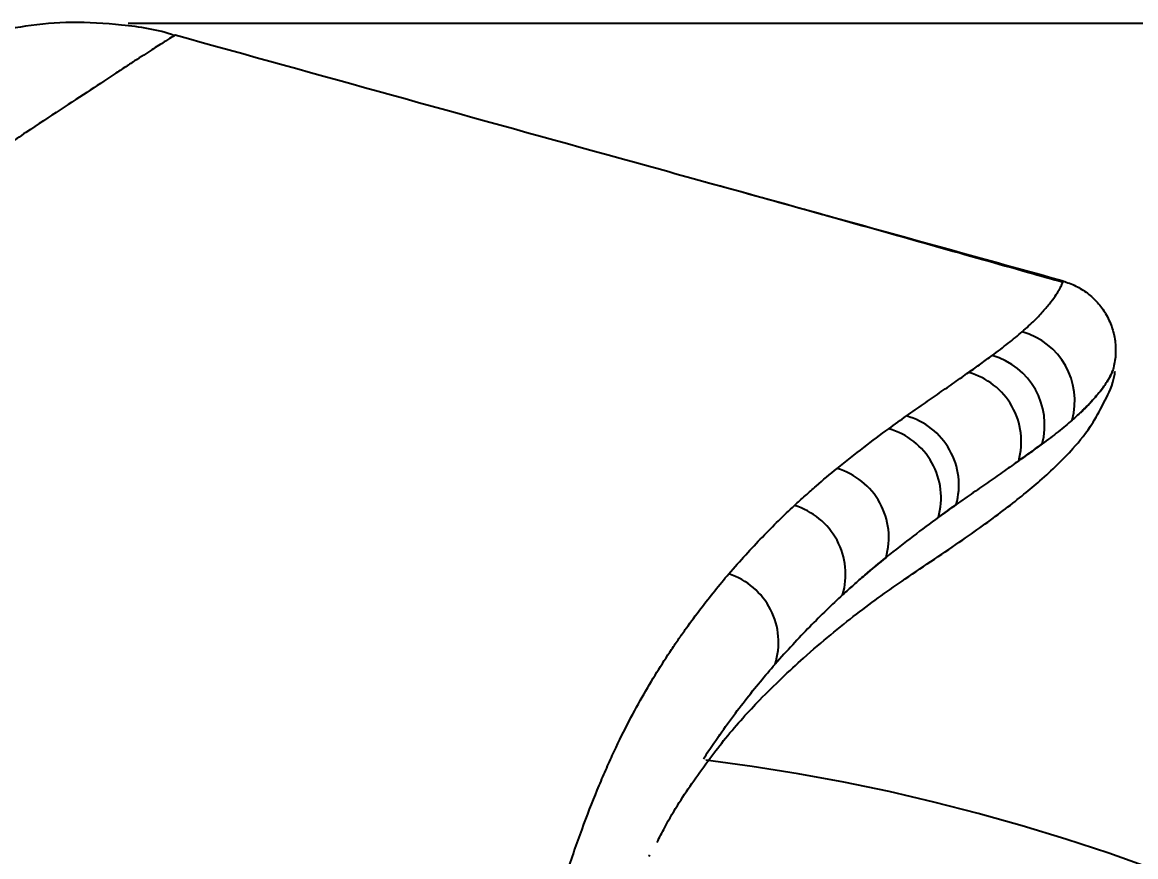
# Model space of a CAD drawing. Extents: x 86520 to 160660, y -2551 to 2752.
# Drawn here: x 90861.71 to 90877.22, y 1662.57 to 1674.19 of the extents above; entities that cross this region are included whole.
import ezdxf

# ---------------------------------------------------------------- set-up
doc = ezdxf.new("R2010")
doc.units = 0
doc.header["$LTSCALE"] = 10
doc.header["$MEASUREMENT"] = 0
doc.layers.get('DEFPOINTS').update_dxf_attribs({"linetype": 'CONTINUOUS'})
doc.layers.add('1', color=7, linetype='CONTINUOUS')
doc.dimstyles.new('경보기_스탈', dxfattribs={"dimtxt": 3.15, "dimasz": 2.5, "dimexe": 1, "dimexo": 1, "dimgap": 1, "dimtad": 1, "dimtoh": 1, "dimdec": 3, "dimzin": 1, "dimtxsty": 'STANDARD', "dimcen": 0, "dimclrd": 2, "dimclre": 2, "dimclrt": 4, "dimazin": 3, "dimtp": 0.1, "dimtm": 0.1, "dimtfac": 1, "dimtdec": 3, "dimtmove": 0, "dimatfit": 3})

# ---------------------------------------------------------------- blocks, each defined once
blk = doc.blocks.new('*D454')
at = {"layer": '1', "color": 1, "linetype": 'CONTINUOUS'}
for p, q in [((90863.189, 1674.182), (90972.878, 1674.182)), ((90967.878, 1659.182), (90967.878, 1563.79)), ((90876.827, 1548.79), (90972.878, 1548.79))]:
    blk.add_line(p, q, dxfattribs=at)
for points in [[(90965.378, 1659.182), (90970.378, 1659.182), (90967.878, 1674.182)], [(90965.378, 1563.79), (90970.378, 1563.79), (90967.878, 1548.79)]]:
    blk.add_solid(points, dxfattribs=at)
at = {"layer": 'DEFPOINTS', "color": 0, "linetype": 'CONTINUOUS'}
for p in [(90862.189, 1674.182), (90875.827, 1548.79), (90967.878, 1548.79)]:
    blk.add_point(p, dxfattribs=at)
at = {"layer": '1', "color": 2, "linetype": 'CONTINUOUS', "insert": (90955.378, 1615.618), "char_height": 15, "attachment_point": 5, "rotation": 90}
blk.add_mtext('125', dxfattribs=at)

msp = doc.modelspace()

# ---------------------------------------------------------------- linework, layer by layer
at = {"layer": '1', "color": 7, "linetype": 'CONTINUOUS'}
msp.add_line((90876.9038, 1669.3433), (90876.9059, 1669.3517), dxfattribs=at)
msp.add_arc((90867.7519, 1636.1312), 28, 0.98986, 82.8529, dxfattribs=at)
for centre, major_axis, ratio, start_param, end_param in [((90875.373, 1668.9173), (-0.6564, 0.7544), 0.999225, 3.7261184, 5.2968662), ((90874.9546, 1668.5855), (-0.5945, 0.8041), 0.998761, 3.8055581, 5.3763524), ((90874.6291, 1668.3515), (-0.5782, 0.8159), 0.998298, 3.8252959, 5.3960951), ((90873.7609, 1667.7458), (-0.5757, 0.8176), 0.997268, 3.82547, 5.3962966), ((90873.513, 1667.5688), (-0.5866, 0.8099), 0.996927, 3.8104993, 5.3813399), ((90872.7858, 1667.0174), (-0.6239, 0.7815), 0.995725, 3.7561008, 5.3269986), ((90872.1848, 1666.5056), (0.6727, -0.7399), 0.99454, 0.5408783, 2.1118298), ((90871.2513, 1665.5619), (0.7479, -0.6638), 0.991747, 0.4123901, 1.983421)]:
    msp.add_ellipse(centre, major_axis=major_axis, ratio=ratio, start_param=start_param, end_param=end_param, dxfattribs=at)
for points, knots in [([(90863.8372, 1674.0056), (90863.8371, 1674.0056), (90863.6015, 1674.0924), (90863.1154, 1674.1603), (90862.4192, 1674.2067), (90861.7783, 1674.1518), (90861.2169, 1674.034), (90860.8209, 1673.9107), (90860.6221, 1673.8258), (90860.5749, 1673.8046)], [0, 0, 0, 0, 0.0001396, 0.2260002, 0.4359739, 0.6287831, 0.8022187, 0.9526608, 1, 1, 1, 1]), ([(90863.8421, 1674.0118), (90863.8421, 1674.0118), (90863.8389, 1674.0103), (90863.8271, 1674.0035), (90863.8185, 1673.9984), (90863.7847, 1673.9777), (90863.7515, 1673.9568), (90863.6632, 1673.9008), (90863.6083, 1673.8656), (90863.5096, 1673.8021), (90863.474, 1673.7792), (90863.3973, 1673.7298), (90863.3563, 1673.7033), (90863.2688, 1673.6467), (90863.2224, 1673.6165), (90863.1246, 1673.5524), (90863.073, 1673.5185), (90862.9105, 1673.4115), (90862.7914, 1673.3332), (90862.5318, 1673.1635), (90862.3913, 1673.0723), (90862.092, 1672.875), (90861.9331, 1672.7691), (90861.6816, 1672.6014), (90861.5955, 1672.544), (90861.4195, 1672.4258), (90861.3296, 1672.3651), (90861.0545, 1672.1777), (90860.8635, 1672.0457), (90860.5638, 1671.8347), (90860.4617, 1671.7622), (90860.2528, 1671.6123), (90860.146, 1671.5348), (90859.927, 1671.3744), (90859.815, 1671.2914), (90859.5851, 1671.1189), (90859.4672, 1671.0295), (90859.2242, 1670.8428), (90859.0992, 1670.7456), (90858.9056, 1670.5929), (90858.8401, 1670.5408), (90858.7068, 1670.4342), (90858.639, 1670.3795), (90858.4312, 1670.2111), (90858.287, 1670.093), (90858.0608, 1669.9044), (90857.9837, 1669.8397), (90857.8653, 1669.7395), (90857.8254, 1669.7056), (90857.7446, 1669.6365), (90857.7036, 1669.6013), (90857.4945, 1669.4216), (90857.3143, 1669.2659), (90857, 1669.0025), (90856.8879, 1668.9097), (90856.6444, 1668.7121), (90856.513, 1668.6073), (90856.2258, 1668.3834), (90856.07, 1668.2644), (90855.7287, 1668.0106), (90855.5432, 1667.8759), (90855.2897, 1667.6969), (90855.2379, 1667.6605), (90855.1321, 1667.5867), (90855.0781, 1667.5493), (90854.9123, 1667.4355), (90854.5662, 1667.2018), (90854.1795, 1666.9516), (90853.838, 1666.7352), (90853.7687, 1666.6915), (90853.6283, 1666.6034), (90853.5572, 1666.559), (90853.3413, 1666.4247), (90853.1943, 1666.334), (90852.745, 1666.058), (90852.4344, 1665.869), (90851.9539, 1665.5787), (90851.7912, 1665.4808), (90851.4615, 1665.2827), (90851.2944, 1665.1826), (90850.956, 1664.98), (90850.7848, 1664.8775), (90850.525, 1664.7221), (90850.4378, 1664.67), (90850.2626, 1664.5654), (90849.8223, 1664.3024), (90849.3704, 1664.0332), (90848.6324, 1663.595), (90848.2559, 1663.3722), (90847.4886, 1662.9188), (90847.0979, 1662.6883), (90846.501, 1662.3365), (90846.3003, 1662.2183), (90845.8954, 1661.9794), (90845.6912, 1661.8588), (90845.2784, 1661.6154), (90845.0697, 1661.4927), (90844.6473, 1661.2456), (90844.2197, 1660.9967), (90843.781, 1660.7448), (90843.3366, 1660.4918), (90843.1116, 1660.3645), (90842.429, 1659.9797), (90841.9634, 1659.7193), (90841.248, 1659.3204), (90841.0067, 1659.1861), (90840.518, 1658.9143), (90840.2706, 1658.7768), (90839.8946, 1658.5677), (90839.7685, 1658.4975), (90839.5142, 1658.3564), (90839.1298, 1658.1437), (90838.7363, 1657.9279), (90838.3364, 1657.7102), (90838.1349, 1657.6009), (90837.9311, 1657.4908), (90837.7946, 1657.4173), (90837.7262, 1657.3804), (90837.3831, 1657.1962), (90836.8286, 1656.9004), (90836.2632, 1656.6031), (90835.6924, 1656.305), (90835.4043, 1656.1555), (90834.5318, 1655.7071), (90833.939, 1655.408), (90832.7341, 1654.8095), (90832.1219, 1654.5102), (90831.1909, 1654.0609), (90830.8784, 1653.9111), (90830.2495, 1653.6114), (90828.6675, 1652.8613), (90827.0394, 1652.1066), (90825.3799, 1651.3486), (90825.0464, 1651.1968), (90824.3766, 1650.8928), (90824.0402, 1650.7404), (90823.027, 1650.2826), (90822.3459, 1649.9762), (90821.3165, 1649.5145), (90820.7998, 1649.2831), (90820.2803, 1649.0509), (90819.9334, 1648.8958), (90819.7596, 1648.8183), (90819.4115, 1648.6627), (90819.2372, 1648.5847), (90818.8881, 1648.4283), (90818.7134, 1648.35), (90818.1892, 1648.1148), (90817.8394, 1647.9577), (90816.789, 1647.4857), (90816.0873, 1647.1703), (90815.0318, 1646.6971), (90814.6796, 1646.5394), (90814.1504, 1646.3029), (90813.9739, 1646.224), (90813.6205, 1646.067), (90813.4435, 1645.9887), (90812.9122, 1645.7542), (90812.5573, 1645.5986), (90811.8465, 1645.2879), (90811.4906, 1645.1329), (90810.778, 1644.8232), (90810.4213, 1644.6684), (90809.7073, 1644.3589), (90809.35, 1644.204), (90808.6349, 1643.8938), (90808.2771, 1643.7385), (90807.5614, 1643.4264), (90807.2034, 1643.2697), (90806.4868, 1642.9559), (90806.1282, 1642.7988), (90805.4097, 1642.4852), (90805.0499, 1642.3288), (90804.3286, 1642.0177), (90803.9671, 1641.8631), (90803.2421, 1641.5565), (90802.8787, 1641.4045), (90802.3322, 1641.1786), (90802.1498, 1641.1037), (90801.7849, 1640.954), (90801.2371, 1640.7298), (90800.6884, 1640.5062), (90799.5898, 1640.06), (90798.856, 1639.7637), (90797.7531, 1639.3211), (90797.3851, 1639.1739), (90796.6484, 1638.8803), (90796.2796, 1638.7338), (90795.1722, 1638.2956), (90794.432, 1638.0059), (90792.948, 1637.4311), (90792.2043, 1637.1459), (90791.0864, 1636.7214), (90790.7134, 1636.5804), (90789.9668, 1636.2993), (90789.5931, 1636.1593), (90788.4713, 1635.7401), (90787.7225, 1635.462), (90786.2228, 1634.9082), (90785.4721, 1634.6324), (90783.969, 1634.0832), (90783.2165, 1633.8097), (90781.7101, 1633.2651), (90780.956, 1632.9941), (90779.4464, 1632.454), (90778.6909, 1632.185), (90777.1785, 1631.6489), (90776.4216, 1631.3817), (90775.285, 1630.9834), (90774.906, 1630.8511), (90774.1476, 1630.5877), (90773.7682, 1630.4566), (90773.0091, 1630.1956), (90772.6293, 1630.0656), (90771.8697, 1629.8062), (90771.4899, 1629.6767), (90770.3501, 1629.2888), (90769.59, 1629.0311), (90768.0689, 1628.5183), (90767.308, 1628.2633), (90765.785, 1627.7568), (90765.023, 1627.5053), (90763.4981, 1627.0052), (90762.7352, 1626.7566), (90761.2085, 1626.2622), (90760.4448, 1626.0164), (90758.1521, 1625.2836), (90756.6218, 1624.8012), (90753.5577, 1623.8479), (90752.0239, 1623.3769), (90748.9531, 1622.4458), (90747.416, 1621.9855), (90744.3387, 1621.0756), (90742.7985, 1620.6258), (90740.4863, 1619.9573), (90739.7152, 1619.7354), (90738.1723, 1619.2946), (90737.4004, 1619.0757), (90735.8554, 1618.6413), (90735.0824, 1618.426), (90733.535, 1617.9998), (90732.7606, 1617.789), (90731.2103, 1617.3723), (90730.4344, 1617.1662), (90729.2697, 1616.8602), (90728.8813, 1616.7587), (90728.2985, 1616.6071), (90728.1042, 1616.5566), (90727.8127, 1616.4812), (90727.667, 1616.4435), (90727.4969, 1616.3996), (90727.424, 1616.3808), (90727.3754, 1616.3683), (90727.3511, 1616.362), (90727.3268, 1616.3558)], [0, 0, 0, 0, 0.015625, 0.015625, 0.03125, 0.03125, 0.0625, 0.0625, 0.09375, 0.09375, 0.109375, 0.109375, 0.125, 0.125, 0.140625, 0.140625, 0.15625, 0.15625, 0.1875, 0.1875, 0.21875, 0.21875, 0.25, 0.25, 0.265625, 0.265625, 0.28125, 0.28125, 0.3125, 0.3125, 0.328125, 0.328125, 0.34375, 0.34375, 0.359375, 0.359375, 0.375, 0.375, 0.390625, 0.390625, 0.3984375, 0.3984375, 0.40625, 0.40625, 0.421875, 0.421875, 0.4296875, 0.4296875, 0.4335938, 0.4335938, 0.4375, 0.4375, 0.453125, 0.453125, 0.4609375, 0.4609375, 0.46875, 0.46875, 0.4765625, 0.4765625, 0.484375, 0.484375, 0.4863281, 0.4863281, 0.4882813, 0.4882813, 0.4921875, 0.5, 0.5, 0.5019531, 0.5019531, 0.5039063, 0.5039063, 0.5078125, 0.5078125, 0.515625, 0.515625, 0.5195313, 0.5195313, 0.5234375, 0.5234375, 0.5273438, 0.5273438, 0.5292969, 0.5292969, 0.53125, 0.5390625, 0.5390625, 0.546875, 0.546875, 0.5546875, 0.5546875, 0.5585938, 0.5585938, 0.5625, 0.5625, 0.5664063, 0.5664063, 0.5703125, 0.5742188, 0.5742188, 0.578125, 0.578125, 0.5859375, 0.5859375, 0.5898438, 0.5898438, 0.59375, 0.59375, 0.5957031, 0.5957031, 0.5976563, 0.6015625, 0.6015625, 0.6035156, 0.6044922, 0.6044922, 0.6054688, 0.6054688, 0.609375, 0.6132813, 0.6132813, 0.6171875, 0.6171875, 0.625, 0.625, 0.6328125, 0.6328125, 0.6367188, 0.6367188, 0.640625, 0.65625, 0.65625, 0.6601563, 0.6601563, 0.6640625, 0.6640625, 0.671875, 0.671875, 0.6757813, 0.6777344, 0.6777344, 0.6796875, 0.6796875, 0.6816406, 0.6816406, 0.6835938, 0.6835938, 0.6875, 0.6875, 0.6953125, 0.6953125, 0.6992188, 0.6992188, 0.7011719, 0.7011719, 0.703125, 0.703125, 0.7070313, 0.7070313, 0.7109375, 0.7109375, 0.7148438, 0.7148438, 0.71875, 0.71875, 0.7226563, 0.7226563, 0.7265625, 0.7265625, 0.7304688, 0.7304688, 0.734375, 0.734375, 0.7382813, 0.7382813, 0.7421875, 0.7421875, 0.7441406, 0.7441406, 0.7460938, 0.75, 0.75, 0.7578125, 0.7578125, 0.7617188, 0.7617188, 0.765625, 0.765625, 0.7734375, 0.7734375, 0.78125, 0.78125, 0.7851563, 0.7851563, 0.7890625, 0.7890625, 0.796875, 0.796875, 0.8046875, 0.8046875, 0.8125, 0.8125, 0.8203125, 0.8203125, 0.828125, 0.828125, 0.8359375, 0.8359375, 0.8398438, 0.8398438, 0.84375, 0.84375, 0.8476563, 0.8476563, 0.8515625, 0.8515625, 0.859375, 0.859375, 0.8671875, 0.8671875, 0.875, 0.875, 0.8828125, 0.8828125, 0.890625, 0.890625, 0.90625, 0.90625, 0.921875, 0.921875, 0.9375, 0.9375, 0.953125, 0.953125, 0.9609375, 0.9609375, 0.96875, 0.96875, 0.9765625, 0.9765625, 0.984375, 0.984375, 0.9921875, 0.9921875, 0.9960938, 0.9960938, 0.9980469, 0.9980469, 0.9990234, 0.9995117, 0.9997559, 0.9997559, 1, 1, 1, 1]), ([(90871.2265, 1671.9661), (90870.7755, 1672.0911), (90868.314, 1672.773), (90865.8526, 1673.4549), (90863.8421, 1674.0118)], [0, 0, 0, 0, 0.1832201, 1, 1, 1, 1]), ([(90876.1992, 1670.5719), (90876.0357, 1670.6178), (90875.6283, 1670.7323), (90874.8128, 1670.9626), (90873.789, 1671.2517), (90872.5557, 1671.5971), (90871.7859, 1671.8114), (90871.2315, 1671.9648), (90871.2265, 1671.9661)], [0, 0, 0, 0, 0.0721154, 0.1886456, 0.4579392, 0.7419345, 0.9976871, 1, 1, 1, 1]), ([(90875.6395, 1669.8806), (90875.7031, 1669.9361), (90875.7607, 1669.9895), (90875.8371, 1670.0649), (90875.8608, 1670.0892), (90875.9045, 1670.136), (90875.9246, 1670.1584), (90875.9622, 1670.2014), (90875.9796, 1670.222), (90876.0123, 1670.2615), (90876.0275, 1670.2805), (90876.0703, 1670.3352), (90876.0947, 1670.3686), (90876.1252, 1670.4137), (90876.1343, 1670.4279), (90876.1504, 1670.4545), (90876.1574, 1670.467), (90876.1763, 1670.5017), (90876.186, 1670.5212), (90876.1993, 1670.5509), (90876.2034, 1670.562), (90876.2059, 1670.57)], [0, 0, 0, 0, 0.145333, 0.145333, 0.2179996, 0.2179996, 0.2906661, 0.2906661, 0.3633326, 0.3633326, 0.4359991, 0.4359991, 0.5813322, 0.5813322, 0.6539987, 0.6539987, 0.7266652, 0.7266652, 0.8719982, 0.8719982, 1, 1, 1, 1]), ([(90876.2059, 1670.57), (90876.2063, 1670.5711), (90876.2066, 1670.5722), (90876.2093, 1670.5814), (90876.2096, 1670.5857), (90876.2096, 1670.5857)], [0, 0, 0, 0, 0.1065432, 0.1065432, 1, 1, 1, 1]), ([(90876.2096, 1670.5857), (90876.2709, 1670.5687), (90876.3306, 1670.5458), (90876.4446, 1670.4892), (90876.4988, 1670.4554), (90876.6, 1670.3782), (90876.6469, 1670.3348), (90876.7315, 1670.2398), (90876.7693, 1670.1883), (90876.8019, 1670.1336)], [0, 0, 0, 0, 0.25, 0.25, 0.5, 0.5, 0.75, 0.75, 1, 1, 1, 1]), ([(90876.8019, 1670.1336), (90876.8363, 1670.0758), (90876.8648, 1670.0145), (90876.9091, 1669.8874), (90876.9248, 1669.8217), (90876.9427, 1669.6883), (90876.9449, 1669.6207), (90876.9357, 1669.4865), (90876.9243, 1669.4198), (90876.9064, 1669.355)], [0, 0, 0, 0, 0.25, 0.25, 0.5, 0.5, 0.75, 0.75, 1, 1, 1, 1]), ([(90875.2207, 1669.5486), (90875.2609, 1669.5783), (90875.2995, 1669.6073), (90875.3742, 1669.6642), (90875.4104, 1669.6922), (90875.5151, 1669.775), (90875.5799, 1669.8288), (90875.6395, 1669.8806)], [0, 0, 0, 0, 0.25, 0.25, 0.5, 0.5, 1, 1, 1, 1]), ([(90874.8953, 1669.3144), (90874.9539, 1669.356), (90875.0107, 1669.3965), (90875.1194, 1669.4745), (90875.1713, 1669.5121), (90875.2207, 1669.5486)], [0, 0, 0, 0, 0.5, 0.5, 1, 1, 1, 1]), ([(90870.5556, 1662.7661), (90870.5909, 1662.8383), (90870.7602, 1663.1716), (90871.0849, 1663.6634), (90871.5334, 1664.2667), (90872.0278, 1664.8088), (90872.6711, 1665.4161), (90873.3475, 1665.9705), (90874.0688, 1666.4851), (90874.7863, 1666.9539), (90875.4443, 1667.4354), (90875.9356, 1667.8347), (90876.3051, 1668.1951), (90876.5922, 1668.5383), (90876.7845, 1668.9004), (90876.9053, 1669.1343), (90876.9338, 1669.3193), (90876.9359, 1669.3332)], [0, 0, 0, 0, 0.0109375, 0.0524364, 0.0991911, 0.1519643, 0.219084, 0.3079282, 0.3981367, 0.5113006, 0.6065162, 0.7062385, 0.8263646, 0.9075514, 0.9557312, 0.9967376, 1, 1, 1, 1]), ([(90874.0291, 1668.7075), (90874.0695, 1668.7361), (90874.1093, 1668.7642), (90874.1881, 1668.8193), (90874.227, 1668.8463), (90874.3416, 1668.9262), (90874.4156, 1668.9777), (90874.5595, 1669.078), (90874.6295, 1669.1267), (90874.7655, 1669.2223), (90874.8315, 1669.269), (90874.8953, 1669.3144)], [0, 0, 0, 0, 0.125, 0.125, 0.25, 0.25, 0.5, 0.5, 0.75, 0.75, 1, 1, 1, 1]), ([(90876.9064, 1669.355), (90876.9063, 1669.355), (90876.9062, 1669.3531), (90876.9046, 1669.3457), (90876.9031, 1669.3402), (90876.8956, 1669.3187), (90876.8865, 1669.2977), (90876.8652, 1669.2564), (90876.857, 1669.2411), (90876.8374, 1669.2072), (90876.8258, 1669.1887), (90876.7855, 1669.1289), (90876.7514, 1669.083), (90876.71, 1669.032)], [0, 0, 0, 0, 0.1250846, 0.1250846, 0.2500725, 0.2500725, 0.5000484, 0.5000484, 0.6250363, 0.6250363, 0.7500242, 0.7500242, 1, 1, 1, 1]), ([(90876.71, 1669.032), (90876.7514, 1669.083), (90876.7854, 1669.1285), (90876.8257, 1669.1881), (90876.8372, 1669.2065), (90876.8568, 1669.2404), (90876.8651, 1669.2558), (90876.8864, 1669.2972), (90876.8955, 1669.3184), (90876.9019, 1669.3368), (90876.903, 1669.3403), (90876.9038, 1669.3433)], [0, 0, 0, 0, 0.304977, 0.304977, 0.4574655, 0.4574655, 0.609954, 0.609954, 0.914931, 0.914931, 1, 1, 1, 1]), ([(90876.71, 1669.032), (90876.6892, 1669.0063), (90876.6666, 1668.9793), (90876.6165, 1668.9218), (90876.589, 1668.8914), (90876.5273, 1668.8272), (90876.4931, 1668.7935), (90876.4189, 1668.7235), (90876.379, 1668.6873), (90876.3364, 1668.6501)], [0, 0, 0, 0, 0.25, 0.25, 0.5, 0.5, 0.75, 0.75, 1, 1, 1, 1]), ([(90876.3364, 1668.6501), (90876.379, 1668.6871), (90876.4188, 1668.723), (90876.4928, 1668.7924), (90876.5269, 1668.8258), (90876.5887, 1668.8901), (90876.6162, 1668.9208), (90876.6539, 1668.9645), (90876.6659, 1668.9786), (90876.6887, 1669.006), (90876.6996, 1669.0192), (90876.71, 1669.032)], [0, 0, 0, 0, 0.25, 0.25, 0.5, 0.5, 0.75, 0.75, 0.875, 0.875, 1, 1, 1, 1]), ([(90876.3364, 1668.6501), (90876.3065, 1668.6241), (90876.2754, 1668.5977), (90876.2106, 1668.5438), (90876.1768, 1668.5164), (90876.107, 1668.4609), (90876.0709, 1668.433), (90875.9963, 1668.3764), (90875.9578, 1668.3476), (90875.9177, 1668.3181)], [0, 0, 0, 0, 0.25, 0.25, 0.5, 0.5, 0.75, 0.75, 1, 1, 1, 1]), ([(90873.0618, 1667.9756), (90873.1893, 1668.0792), (90873.3133, 1668.1764), (90873.5536, 1668.3605), (90873.6699, 1668.4474), (90873.7826, 1668.5298)], [0, 0, 0, 0, 0.5, 0.5, 1, 1, 1, 1]), ([(90875.9177, 1668.3181), (90875.8683, 1668.2816), (90875.8164, 1668.244), (90875.7076, 1668.1659), (90875.6507, 1668.1254), (90875.5919, 1668.0836)], [0, 0, 0, 0, 0.5, 0.5, 1, 1, 1, 1]), ([(90875.5919, 1668.0836), (90875.6213, 1668.1045), (90875.6502, 1668.125), (90875.7069, 1668.1654), (90875.7347, 1668.1852), (90875.8163, 1668.2437), (90875.8682, 1668.2814), (90875.9177, 1668.3181)], [0, 0, 0, 0, 0.25, 0.25, 0.5, 0.5, 1, 1, 1, 1]), ([(90875.5919, 1668.0836), (90875.5279, 1668.0382), (90875.4616, 1667.9908), (90875.325, 1667.8944), (90875.2548, 1667.8456), (90875.1106, 1667.7453), (90875.0364, 1667.6938), (90874.9213, 1667.614), (90874.8822, 1667.5869), (90874.803, 1667.5317), (90874.7629, 1667.5036), (90874.7223, 1667.4748)], [0, 0, 0, 0, 0.25, 0.25, 0.5, 0.5, 0.75, 0.75, 0.875, 0.875, 1, 1, 1, 1]), ([(90872.4691, 1667.4602), (90872.52, 1667.5076), (90872.5705, 1667.5538), (90872.6707, 1667.6439), (90872.7204, 1667.6879), (90872.8685, 1667.8165), (90872.9661, 1667.8979), (90873.0618, 1667.9756)], [0, 0, 0, 0, 0.25, 0.25, 0.5, 0.5, 1, 1, 1, 1]), ([(90871.5545, 1666.5076), (90871.634, 1666.6004), (90871.7129, 1666.6893), (90871.8688, 1666.8602), (90871.9459, 1666.9423), (90872.1746, 1667.179), (90872.3235, 1667.3245), (90872.4691, 1667.4602)], [0, 0, 0, 0, 0.25, 0.25, 0.5, 0.5, 1, 1, 1, 1]), ([(90874.4739, 1667.2961), (90874.3602, 1667.213), (90874.2427, 1667.1255), (90873.9995, 1666.9398), (90873.8738, 1666.8417), (90873.7443, 1666.7371)], [0, 0, 0, 0, 0.5, 0.5, 1, 1, 1, 1]), ([(90873.7443, 1666.7371), (90873.6471, 1666.6586), (90873.5479, 1666.5763), (90873.397, 1666.4463), (90873.3463, 1666.4018), (90873.244, 1666.3106), (90873.1925, 1666.2638), (90873.1404, 1666.2158)], [0, 0, 0, 0, 0.5, 0.5, 0.75, 0.75, 1, 1, 1, 1]), ([(90873.1404, 1666.2158), (90873.1924, 1666.2638), (90873.244, 1666.3105), (90873.3463, 1666.4016), (90873.3969, 1666.4461), (90873.5478, 1666.5762), (90873.6471, 1666.6585), (90873.7443, 1666.7371)], [0, 0, 0, 0, 0.25, 0.25, 0.5, 0.5, 1, 1, 1, 1]), ([(90868.2278, 1657.9372), (90868.2975, 1658.3051), (90868.3677, 1658.6575), (90868.5092, 1659.3323), (90868.5804, 1659.6547), (90868.6879, 1660.1165), (90868.7238, 1660.2668), (90868.7777, 1660.4868), (90868.7957, 1660.5593), (90868.8317, 1660.7022), (90868.8857, 1660.9138), (90868.9394, 1661.1165), (90869.0109, 1661.3792), (90869.0465, 1661.5067), (90869.1533, 1661.878), (90869.2245, 1662.1106), (90869.3674, 1662.5487), (90869.4391, 1662.7542), (90869.5814, 1663.1414), (90869.6521, 1663.323), (90869.7575, 1663.5798), (90869.7926, 1663.6627), (90869.8624, 1663.8238), (90869.8972, 1663.9019), (90870.0015, 1664.1293), (90870.071, 1664.2718), (90870.2098, 1664.5417), (90870.279, 1664.6691), (90870.4167, 1664.9118), (90870.4852, 1665.0271), (90870.622, 1665.2483), (90870.6903, 1665.3543), (90870.7923, 1665.5071), (90870.8262, 1665.5571), (90870.8939, 1665.655), (90870.9276, 1665.703), (90871.0285, 1665.8442), (90871.0953, 1665.9346), (90871.2945, 1666.1959), (90871.4254, 1666.3569), (90871.5545, 1666.5076)], [0, 0, 0, 0, 0.0625, 0.0625, 0.125, 0.125, 0.15625, 0.15625, 0.171875, 0.171875, 0.1875, 0.21875, 0.21875, 0.25, 0.25, 0.3125, 0.3125, 0.375, 0.375, 0.4375, 0.4375, 0.46875, 0.46875, 0.5, 0.5, 0.5625, 0.5625, 0.625, 0.625, 0.6875, 0.6875, 0.75, 0.75, 0.78125, 0.78125, 0.8125, 0.8125, 0.875, 0.875, 1, 1, 1, 1]), ([(90873.1404, 1666.2158), (90872.9917, 1666.0785), (90872.839, 1665.931), (90872.604, 1665.6912), (90872.5246, 1665.6081), (90872.3639, 1665.435), (90872.2826, 1665.3449), (90872.2004, 1665.251)], [0, 0, 0, 0, 0.5, 0.5, 0.75, 0.75, 1, 1, 1, 1]), ([(90871.2009, 1663.931), (90871.2496, 1664.0056), (90871.2981, 1664.078), (90871.4199, 1664.2559), (90871.4929, 1664.3588), (90871.6376, 1664.5565), (90871.7094, 1664.6514), (90871.8518, 1664.8339), (90871.9224, 1664.9216), (90872.0623, 1665.0908), (90872.1317, 1665.1723), (90872.2004, 1665.251)], [0, 0, 0, 0, 0.1410319, 0.1410319, 0.3557739, 0.3557739, 0.570516, 0.570516, 0.785258, 0.785258, 1, 1, 1, 1]), ([(90871.429, 1664.2678), (90871.4206, 1664.2559), (90871.4122, 1664.244), (90871.3994, 1664.2255), (90871.3949, 1664.2191), (90871.3905, 1664.2127)], [0, 0, 0, 0, 0.6524692, 0.6524692, 1, 1, 1, 1])]:
    msp.add_open_spline(points, degree=3, knots=knots, dxfattribs=at)
for points in [[(90876.2096, 1670.5857), (90874.5535, 1671.0444), (90872.8974, 1671.5032), (90871.2413, 1671.962)], [(90873.7826, 1668.5298), (90873.8667, 1668.5914), (90873.9489, 1668.6505), (90874.0291, 1668.7075)], [(90874.7223, 1667.4748), (90874.6415, 1667.4176), (90874.5588, 1667.3581), (90874.4739, 1667.2961)], [(90874.4739, 1667.2961), (90874.5588, 1667.3581), (90874.6415, 1667.4175), (90874.7223, 1667.4748)], [(90870.444, 1662.572), (90870.4475, 1662.5795), (90870.451, 1662.587), (90870.4545, 1662.5945)]]:
    msp.add_open_spline(points, degree=3, dxfattribs=at)

# ---------------------------------------------------------------- dimensions: what is measured, and where the dimension line sits
dim = msp.add_linear_dim(base=(90967.8779, 1548.7902), p1=(90862.1893, 1674.1818), p2=(90875.8272, 1548.7902), angle=90, text='125', dimstyle='경보기_스탈', override={"dimtxt": 15, "dimasz": 15, "dimexe": 5, "dimgap": 5, "dimtoh": 0, "dimzin": 9, "dimclrd": 1, "dimclre": 1, "dimclrt": 2, "dimfxl": 0.3}, dxfattribs=at)
dim.commit()
dim.dimension.update_dxf_attribs({"geometry": '*D454', "text_midpoint": (90967.8779, 1615.6183), "dimtype": 160})

doc.saveas('drawing.dxf')
